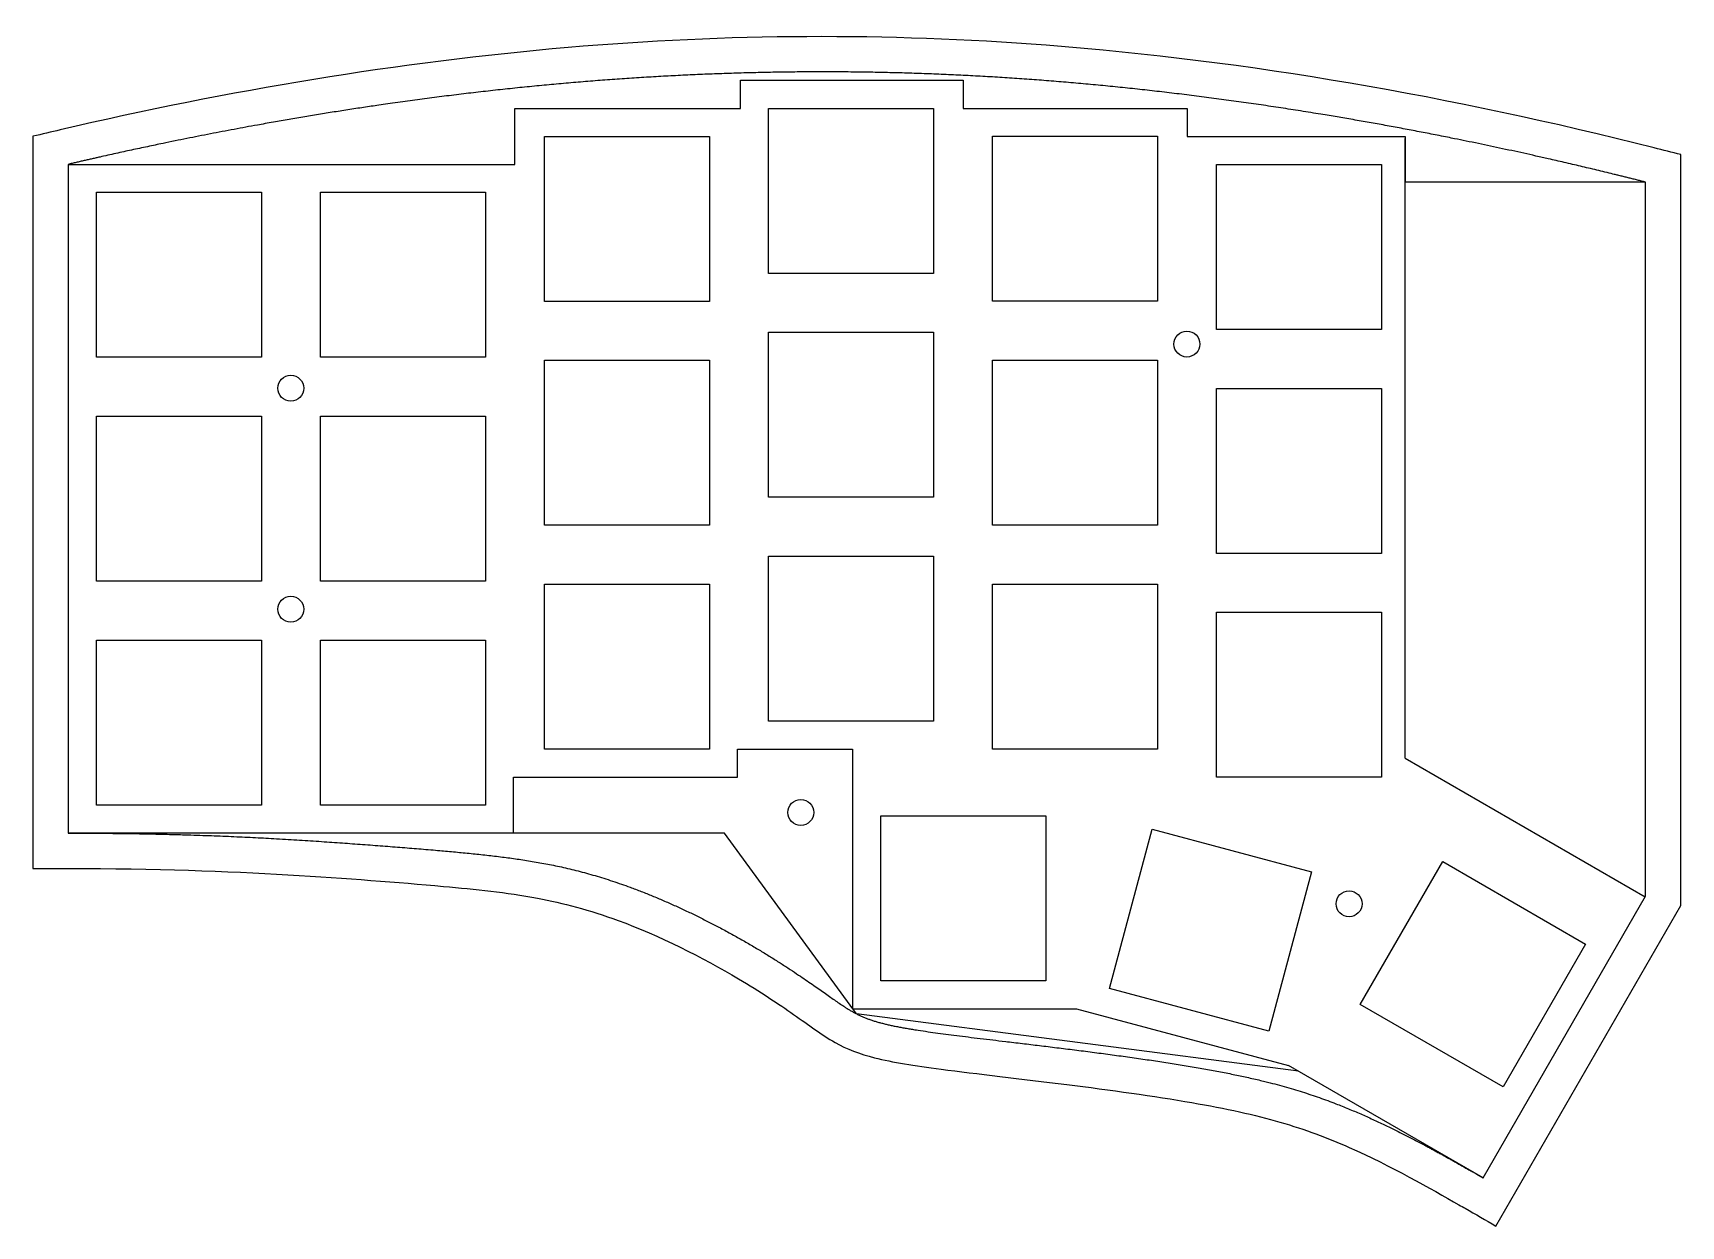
# Model space of a CAD drawing. Header units: millimetres. Extents: x -75 to 64, y -59 to 42.
import ezdxf

# ---------------------------------------------------------------- set-up
doc = ezdxf.new("R2010")
doc.units = ezdxf.units.MM
doc.layers.get('0').update_dxf_attribs({"linetype": 'CONTINUOUS'})

msp = doc.modelspace()

# ---------------------------------------------------------------- linework, layer by layer
for p, q in [((-15.41, 38.13), (3.47, 38.13)), ((-15.41, 35.75), (-15.41, 38.13)), ((3.47, 38.13), (3.47, 35.75)), ((-34.53, 31), (-34.53, 35.75)), ((-34.53, 35.75), (-15.41, 35.75)), ((3.47, 35.75), (22.47, 35.75)), ((22.47, 35.75), (22.47, 33.37)), ((-75.41, 33.38), (-75.41, -28.75)), ((22.47, 33.37), (40.96, 33.37)), ((40.96, 33.37), (40.96, 29.49)), ((40.97, 15.19), (40.97, 33.19)), ((-72.41, 31), (-72.41, -25.75)), ((-72.41, 31), (-34.53, 31)), ((64.36, -31.9), (64.35, 31.83)), ((61.35, 29.49), (40.96, 29.49)), ((40.96, -19.4), (40.96, 29.49)), ((61.36, -31.1), (61.35, 29.49)), ((40.97, -3.81), (40.97, 14.19)), ((-15.66, -18.62), (-5.89, -18.62)), ((-15.66, -21), (-15.66, -18.62)), ((-5.89, -18.62), (-5.89, -40.66)), ((40.96, -19.4), (61.33, -31.16)), ((-34.66, -21), (-15.66, -21)), ((-34.66, -25.75), (-34.66, -21)), ((-16.75, -25.75), (-72.41, -25.75)), ((-5.57, -41.08), (-16.75, -25.75)), ((47.57, -55), (61.36, -31.1)), ((48.66, -59.09), (64.36, -31.9)), ((-5.89, -40.66), (13.1, -40.66)), ((31.93, -45.96), (-5.57, -41.08)), ((13.1, -40.66), (31.08, -45.47)), ((47.57, -55), (31.08, -45.47))]:
    msp.add_line(p, q)
for points in [[(-13.03, 21.75), (-13.03, 35.75), (0.97, 35.75), (0.97, 21.75)], [(-32.03, 33.37), (-18.03, 33.37), (-18.03, 19.37), (-32.03, 19.37)], [(5.97, 19.38), (5.97, 33.38), (19.97, 33.38), (19.97, 19.38)], [(24.97, 16.99), (24.97, 30.99), (38.97, 30.99), (38.97, 16.99)], [(38.97, 16.99), (24.97, 16.99), (24.97, 30.99), (38.97, 30.99)], [(-56.03, 14.63), (-70.03, 14.63), (-70.03, 28.63), (-56.03, 28.63)], [(-51.03, 14.63), (-51.03, 28.63), (-37.03, 28.63), (-37.03, 14.63)], [(-13.03, 2.75), (-13.03, 16.75), (0.97, 16.75), (0.97, 2.75)], [(-18.03, 14.37), (-18.03, 0.37), (-32.03, 0.37), (-32.03, 14.37)], [(5.97, 0.38), (5.97, 14.38), (19.97, 14.38), (19.97, 0.38)], [(38.97, 11.99), (38.97, -2.01), (24.97, -2.01), (24.97, 11.99)], [(-70.03, 9.63), (-56.03, 9.63), (-56.03, -4.37), (-70.03, -4.37)], [(-51.03, -4.37), (-51.03, 9.63), (-37.03, 9.63), (-37.03, -4.37)], [(0.97, -16.25), (-13.03, -16.25), (-13.03, -2.25), (0.97, -2.25)], [(-32.03, -4.63), (-18.03, -4.63), (-18.03, -18.63), (-32.03, -18.63)], [(19.97, -18.62), (5.97, -18.62), (5.97, -4.62), (19.97, -4.62)], [(24.97, -7.01), (38.97, -7.01), (38.97, -21.01), (24.97, -21.01)], [(-56.03, -23.37), (-70.03, -23.37), (-70.03, -9.37), (-56.03, -9.37)], [(-51.03, -23.37), (-51.03, -9.37), (-37.03, -9.37), (-37.03, -23.37)], [(-3.51, -38.28), (-3.51, -24.28), (10.49, -24.28), (10.49, -38.28)], [(29.4, -42.56), (15.88, -38.94), (19.5, -25.42), (33.02, -29.04)], [(44.15, -28.17), (56.27, -35.17), (49.27, -47.29), (37.15, -40.29)]]:
    msp.add_lwpolyline(points, close=True)
for centre in [(22.46, 15.75), (-53.54, 12), (-53.54, -6.75), (-10.29, -24), (36.21, -31.75)]:
    msp.add_circle(centre, 1.1)
for points, knots in [([(64.35, 31.83), (63.6, 32.02), (62.84, 32.21), (62.09, 32.4), (44.89, 36.75), (27.71, 39.78), (10.53, 41.1), (-3.01, 42.15), (-16.54, 42.07), (-30.02, 40.91), (-44.42, 39.67), (-58.77, 37.27), (-73.09, 33.92), (-73.86, 33.74), (-74.64, 33.56), (-75.41, 33.38)], [-0.016828, -0.016828, -0.016828, -0.016828, 0, 0, 0, 0.380168, 0.380168, 0.380168, 0.679808, 0.679808, 0.679808, 1, 1, 1, 1.017428, 1.017428, 1.017428, 1.017428]), ([(-75.41, -28.75), (-74.41, -28.75), (-73.41, -28.75), (-72.41, -28.75), (-64.98, -28.75), (-58.9, -28.98), (-53.78, -29.29), (-48.68, -29.59), (-44.51, -29.92), (-40.59, -30.27), (-37.87, -30.52), (-35.28, -30.77), (-32.61, -31.28), (-30.47, -31.68), (-28.21, -32.28), (-25.79, -33.16), (-22.33, -34.43), (-18.6, -36.3), (-15.57, -38.11), (-13.74, -39.2), (-12.17, -40.25), (-10.9, -41.13), (-9.56, -42.07), (-8.59, -42.83), (-7.38, -43.51), (-6.41, -44.06), (-5.29, -44.5), (-4.04, -44.81), (-2.5, -45.2), (-0.67, -45.48), (1.61, -45.78), (4.61, -46.17), (8.38, -46.6), (12.26, -47.08), (15.94, -47.55), (19.68, -48.06), (22.88, -48.62), (25.79, -49.12), (28.25, -49.66), (30.35, -50.27), (32.51, -50.9), (34.38, -51.61), (36.21, -52.42), (39.8, -54.01), (43.12, -55.91), (45.53, -57.29), (45.71, -57.39), (45.89, -57.49), (46.06, -57.59), (46.93, -58.09), (47.8, -58.59), (48.66, -59.09)], [-0.01392, -0.01392, -0.01392, -0.01392, 0, 0, 0, 0.104243, 0.104243, 0.104243, 0.208242, 0.208242, 0.208242, 0.280654, 0.280654, 0.280654, 0.338478, 0.338478, 0.338478, 0.421168, 0.421168, 0.421168, 0.471163, 0.471163, 0.471163, 0.524041, 0.524041, 0.524041, 0.566359, 0.566359, 0.566359, 0.618343, 0.618343, 0.618343, 0.687049, 0.687049, 0.687049, 0.752036, 0.752036, 0.752036, 0.811204, 0.811204, 0.811204, 0.871793, 0.871793, 0.871793, 0.990931, 0.990931, 0.990931, 1, 1, 1, 1.044749, 1.044749, 1.044749, 1.044749])]:
    msp.add_open_spline(points, degree=3, knots=knots)
for points in [[(61.35, 29.49), (58.66, 30.17), (53.28, 31.48), (45.21, 33.26), (34.46, 35.3), (21.04, 37.23), (7.64, 38.49), (-5.75, 39.02), (-19.11, 38.79), (-32.46, 37.84), (-45.79, 36.22), (-56.45, 34.42), (-64.43, 32.81), (-69.75, 31.63), (-72.41, 31)], [(-72.41, -25.75), (-70.25, -25.75), (-66.12, -25.78), (-60.45, -25.91), (-53.9, -26.23), (-47.08, -26.73), (-41.18, -27.18), (-35.63, -27.7), (-29.94, -28.51), (-23.29, -30.63), (-16.29, -34.03), (-10.5, -37.64), (-6.79, -40.41), (-4.95, -41.7), (-0.93, -42.49), (6.1, -43.32), (14.89, -44.34), (23.55, -45.57), (30.27, -46.94), (35.4, -48.68), (40.17, -50.89), (43.54, -52.71), (45.73, -53.94), (46.98, -54.66), (47.57, -55)]]:
    msp.add_open_spline(points, degree=5)

doc.saveas('drawing.dxf')
